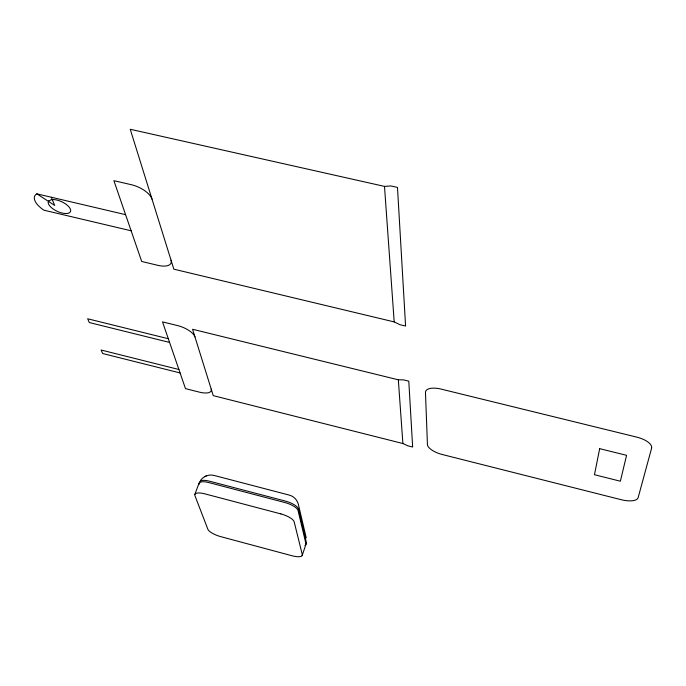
<?xml version="1.0" encoding="UTF-8"?>
<svg xmlns="http://www.w3.org/2000/svg" width="686" height="686" viewBox="0 0 686 686"><rect width="100%" height="100%" fill="white"/><g stroke="black" fill="none" stroke-linecap="round" stroke-linejoin="round"><path stroke-width="1.03" d="M302.157 555.566L305.973 544.23M194.841 494.46L199 483.304M200.732 480.106C203.708 476.101 209.127 474.137 213.963 475.407L289.2 495.078C293.685 496.167 297.33 499.931 298.376 504.424L306.23 537.875M206.383 475.844L204.548 476.719M384.494 186.395L390.917 185.949L397.486 187.424L405.58 326.039L399.929 324.684L394.193 321.906L173.841 269.169L130.237 129.268L384.494 186.395L394.193 321.906M398.334 379.812L403.514 379.864L408.796 381.159L412.646 447.023L407.801 445.797L402.888 443.525L213.252 395.642L192.569 329.271L398.334 379.812L402.888 443.525M131.137 230.788L43.861 210.182A22.038 9.578 24.8 0 1 36.881 193.855L125.581 214.658M168.302 338.721L87.662 318.776L89.291 322.54L169.579 342.434M178.9 369.505L101.125 350.014L102.634 353.513L180.084 372.944M36.881 193.855L54.709 205.457L51.313 197.242M194.953 336.92A16.044 6.491 21.6 0 0 177.511 325.567L162.505 321.88L185.486 388.628L199.352 392.135A15.006 5.72 20.8 0 0 211.194 389.039M152.009 199.137A18.865 8.721 24 0 0 131.292 184.697L113.885 180.675L141.702 261.477L157.737 265.31A17.604 7.7 22.9 0 0 171.046 260.217M304.927 545.43A12.005 3.816 18.7 0 0 305.939 543.698L298.05 510.495A12.648 4.227 18.9 0 0 284.836 502.521L209.076 482.635A12.571 4.15 19.9 0 0 199.069 484.47M305.845 543.655A11.902 3.79 18.7 0 0 306.316 542.257L298.453 508.986A12.528 4.202 18.9 0 0 285.359 501.08L209.633 481.22A12.459 4.125 19.9 0 0 199.712 483.047M599.675 448.661L594.453 474.721L620.367 481.22L626.575 455.324L599.675 448.661M651.597 448.215L638.152 497.633A15.829 6.208 14.2 0 1 621.302 499.734L442.281 454.509A15.324 6.045 17 0 1 427.438 444.537L425.466 392.521A16.421 6.954 17.2 0 1 441.124 389.099L636.805 437.136A16.987 7.152 13.8 0 1 651.597 448.215M48.612 201.067L48.174 202.396A12.151 5.291 24.8 0 0 61.2 212.806A12.151 5.291 24.8 0 0 70.083 208.493A12.151 5.291 24.8 0 0 53.997 199.566L51.622 199.609L48.612 201.067M280.891 513.917L204.925 493.869A12.614 4.073 19.8 0 0 194.918 495.609L207.892 529.309A11.971 3.679 19.5 0 0 220.712 536.632L291.97 555.746A12.039 3.747 18.7 0 0 302.277 554.58L294.174 521.84A12.682 4.15 18.9 0 0 280.891 513.917"/></g></svg>
